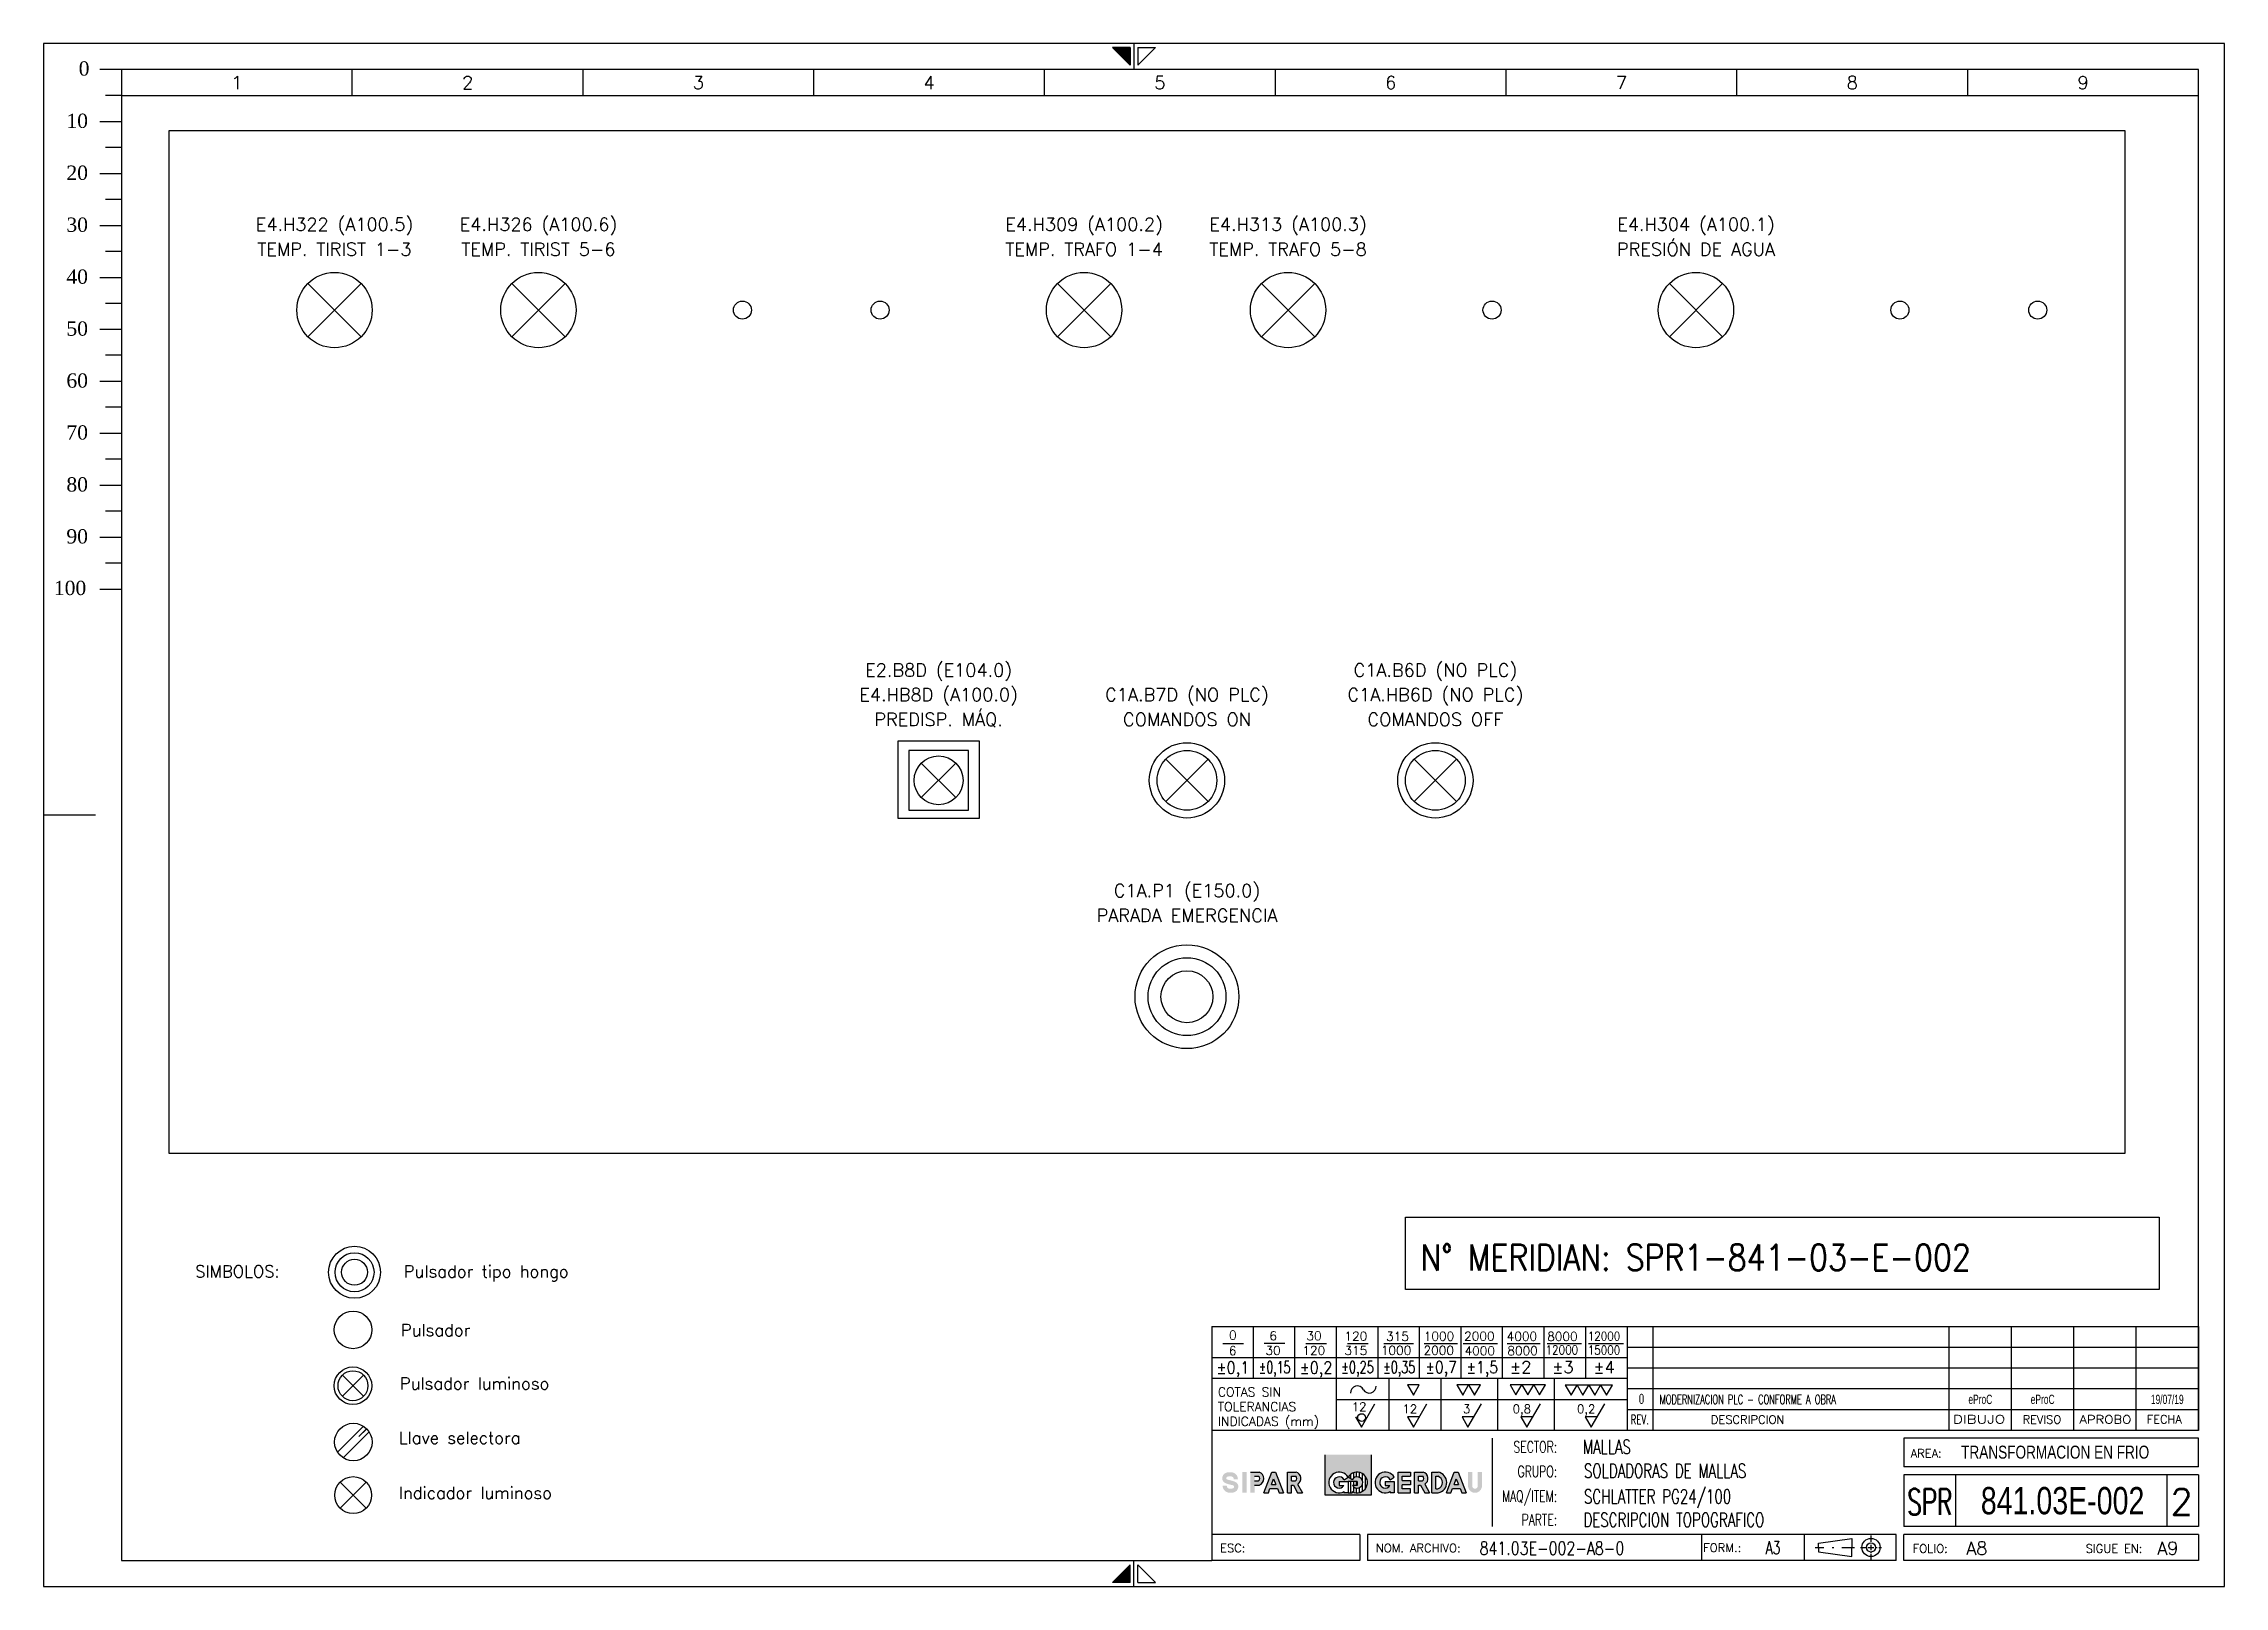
# Model space of a CAD drawing. Header units: millimetres. Extents: x 0 to 420, y 0 to 297.
import ezdxf
from ezdxf.enums import TextEntityAlignment as Align

# ---------------------------------------------------------------- set-up
doc = ezdxf.new("R2010")
doc.units = ezdxf.units.MM
for name, color, linetype in [('COMPONENTES', 4, 'Continuous'), ('MARGENES', 6, 'Continuous'), ('REC', 6, 'Continuous'), ('TEX', 150, 'Continuous'), ('TEXTO', 7, 'Continuous'), ('Textos', 150, 'Continuous'), ('TITULO', 6, 'Continuous')]:
    doc.layers.add(name, color=color, linetype=linetype)
doc.styles.add('ARIAL', font='arial.ttf', dxfattribs={"height": 2})
doc.styles.add('DUTCH801', font='dutcheb.ttf', dxfattribs={"width": 1.75, "height": 2.75})
doc.styles.add('LCOTAS', font='ROMANS')
doc.styles.add('LETRA2', font='swissk.ttf', dxfattribs={"height": 2})
doc.styles.add('LETRA25', font='romans', dxfattribs={"height": 2.5})
doc.styles.add('LETRA4', font='ROMANS', dxfattribs={"height": 4})
doc.styles.add('LETRA5', font='ROMANS', dxfattribs={"height": 5})
doc.styles.add('ROMANS', font='romans.shx', dxfattribs={"width": 0.85})
doc.styles.get("Standard").update_dxf_attribs({"font": 'arial.ttf'})

# ---------------------------------------------------------------- blocks, each defined once
blk = doc.blocks.new('A3')
at = {"layer": 'TEX'}
h = blk.add_hatch(color=256, dxfattribs=at)
h.paths.add_polyline_path([(255.67, 25.35), (246.84, 25.35), (246.84, 17.57), (255.67, 17.57)])
h.paths.add_polyline_path([(252.04, 18.24), (252.04, 18.01), (251.24, 18.01), (250.44, 18.01), (250.44, 18.24, -2.348205), (251.24, 21, -2.348205)], flags=16)
h.paths.add_polyline_path([(252.08, 19.4), (252.97, 19.4), (252.97, 20.2), (251.24, 20.2), (249.52, 20.2), (249.52, 19.4), (250.41, 19.4, -3.501885), (250.45, 20.54), (251.24, 21), (252.04, 20.54, -3.501885)], flags=0)
h = blk.add_hatch(color=256, dxfattribs=at)
h.paths.add_polyline_path([(228.13, 21.15), (228.25, 21.17), (228.36, 21.18), (228.49, 21.19), (228.63, 21.18), (228.75, 21.17), (228.86, 21.14), (228.97, 21.08), (229.08, 21), (229.15, 20.89), (229.18, 20.81), (229.2, 20.7), (229.21, 20.6), (230.01, 20.6), (230, 20.66), (230, 20.7), (229.99, 20.75), (229.99, 20.8), (229.98, 20.84), (229.98, 20.88), (229.97, 20.92), (229.96, 20.96), (229.95, 21), (229.94, 21.04), (229.93, 21.08), (229.91, 21.12), (229.9, 21.17), (229.88, 21.21), (229.86, 21.25), (229.83, 21.29), (229.81, 21.34), (229.78, 21.38), (229.75, 21.43), (229.71, 21.47), (229.68, 21.51), (229.64, 21.55), (229.6, 21.59), (229.56, 21.63), (229.52, 21.66), (229.47, 21.7), (229.43, 21.73), (229.38, 21.76), (229.34, 21.79), (229.29, 21.81), (229.25, 21.83), (229.21, 21.85), (229.16, 21.87), (229.12, 21.89), (229.08, 21.9), (229.03, 21.92), (228.99, 21.93), (228.95, 21.94), (228.91, 21.95), (228.87, 21.95), (228.83, 21.96), (228.78, 21.97), (228.74, 21.97), (228.7, 21.97), (228.66, 21.98), (228.62, 21.98), (228.58, 21.98), (228.54, 21.98), (228.5, 21.98), (228.46, 21.98), (228.42, 21.98), (228.38, 21.98), (228.34, 21.98), (228.3, 21.98), (228.25, 21.97), (228.21, 21.97), (228.16, 21.97), (228.11, 21.96), (228.06, 21.95), (228.01, 21.94), (227.95, 21.93), (227.9, 21.92), (227.84, 21.9), (227.78, 21.88), (227.72, 21.86), (227.66, 21.83), (227.6, 21.8), (227.54, 21.77), (227.48, 21.73), (227.42, 21.69), (227.37, 21.65), (227.32, 21.6), (227.27, 21.55), (227.23, 21.5), (227.19, 21.44), (227.15, 21.38), (227.12, 21.31), (227.1, 21.25), (227.07, 21.18), (227.05, 21.12), (227.03, 21.05), (227.02, 20.98), (227.01, 20.92), (227, 20.85), (227, 20.79), (227, 20.72), (227, 20.66), (227.01, 20.6), (227.02, 20.54), (227.04, 20.49), (227.05, 20.44), (227.08, 20.39), (227.1, 20.34), (227.13, 20.29), (227.16, 20.24), (227.19, 20.2), (227.23, 20.16), (227.26, 20.11), (227.3, 20.07), (227.34, 20.04), (227.38, 20), (227.39, 19.99), (227.54, 19.91), (227.8, 19.79), (228.09, 19.7), (228.41, 19.62), (228.72, 19.54), (228.99, 19.49), (229.14, 19.43), (229.29, 19.29), (229.28, 19.1), (229.2, 18.94), (229.03, 18.86), (228.78, 18.82), (228.55, 18.81), (228.34, 18.82), (228.19, 18.86), (228.04, 18.96), (227.92, 19.1), (227.89, 19.21), (227.87, 19.4), (227.07, 19.4), (227.07, 19.34), (227.08, 19.3), (227.08, 19.25), (227.09, 19.2), (227.09, 19.16), (227.1, 19.12), (227.11, 19.08), (227.12, 19.04), (227.13, 19), (227.14, 18.96), (227.15, 18.92), (227.16, 18.88), (227.18, 18.83), (227.2, 18.79), (227.22, 18.75), (227.24, 18.71), (227.27, 18.66), (227.3, 18.62), (227.33, 18.57), (227.36, 18.53), (227.4, 18.49), (227.44, 18.45), (227.48, 18.41), (227.52, 18.37), (227.56, 18.34), (227.6, 18.3), (227.65, 18.27), (227.69, 18.24), (227.74, 18.21), (227.78, 18.19), (227.83, 18.17), (227.87, 18.15), (227.91, 18.13), (227.96, 18.11), (228, 18.1), (228.04, 18.08), (228.08, 18.07), (228.13, 18.06), (228.17, 18.05), (228.21, 18.05), (228.25, 18.04), (228.29, 18.03), (228.33, 18.03), (228.37, 18.03), (228.41, 18.02), (228.45, 18.02), (228.49, 18.02), (228.53, 18.02), (228.57, 18.02), (228.61, 18.02), (228.65, 18.02), (228.7, 18.02), (228.74, 18.02), (228.78, 18.02), (228.82, 18.03), (228.87, 18.03), (228.92, 18.03), (228.97, 18.04), (229.02, 18.05), (229.07, 18.06), (229.12, 18.07), (229.18, 18.08), (229.24, 18.1), (229.29, 18.12), (229.35, 18.14), (229.42, 18.17), (229.48, 18.2), (229.54, 18.23), (229.59, 18.27), (229.65, 18.31), (229.71, 18.35), (229.76, 18.4), (229.8, 18.45), (229.85, 18.5), (229.89, 18.56), (229.92, 18.62), (229.95, 18.69), (229.98, 18.75), (230, 18.82), (230.03, 18.88), (230.04, 18.95), (230.06, 19.02), (230.07, 19.08), (230.07, 19.15), (230.08, 19.21), (230.08, 19.28), (230.07, 19.34), (230.07, 19.4), (230.05, 19.46), (230.04, 19.51), (230.02, 19.56), (230, 19.61), (229.97, 19.66), (229.95, 19.71), (229.92, 19.76), (229.88, 19.8), (229.85, 19.84), (229.81, 19.89), (229.77, 19.93), (229.73, 19.96), (229.69, 20), (229.68, 20.01), (229.64, 20.03), (229.58, 20.06), (229.53, 20.09), (229.48, 20.11), (229.43, 20.14), (229.38, 20.16), (229.34, 20.18), (229.29, 20.19), (229.25, 20.21), (229.21, 20.23), (229.17, 20.24), (229.13, 20.25), (229.09, 20.27), (229.05, 20.28), (229.02, 20.29), (228.98, 20.3), (228.94, 20.31), (228.9, 20.32), (228.86, 20.33), (228.82, 20.34), (228.79, 20.35), (228.69, 20.37), (228.62, 20.39), (228.55, 20.41), (228.51, 20.42), (228.47, 20.43), (228.44, 20.44), (228.4, 20.45), (228.36, 20.46), (228.33, 20.46), (228.29, 20.47), (228.26, 20.48), (228.18, 20.5), (228.09, 20.52), (227.98, 20.56), (227.87, 20.62), (227.79, 20.71), (227.79, 20.83), (227.82, 20.96), (227.89, 21.06), (228, 21.12)])
h.paths.add_polyline_path([(230.87, 18.01), (231.67, 18.01), (231.67, 21.99), (230.87, 21.99)])
h.paths.add_polyline_path([(232.42, 18.01), (233.22, 18.01), (233.22, 19.5), (234.14, 19.5, 0.708852), (234.14, 21.99), (232.42, 21.99)])
h.paths.add_polyline_path([(233.22, 20.3), (233.22, 21.2), (233.97, 21.2, -0.566556), (233.97, 20.3)], flags=16)
h.paths.add_polyline_path([(236.19, 18.83), (237.62, 18.83), (237.94, 18.01), (238.8, 18.01), (237.24, 21.99), (236.52, 21.99), (235.03, 18.01), (235.88, 18.01)])
h.paths.add_polyline_path([(236.49, 19.63), (236.89, 20.7), (237.31, 19.63)], flags=16)
h.paths.add_polyline_path([(240.35, 19.5), (240.71, 19.5), (241.52, 18.01), (242.43, 18.01), (241.52, 19.67, 0.672291), (241.2, 21.99), (239.55, 21.99), (239.55, 18.01), (240.35, 18.01)])
h.paths.add_polyline_path([(240.35, 20.3), (240.35, 21.2), (241.15, 21.2, -0.508421), (241.1, 20.3)], flags=16)
h = blk.add_hatch(dxfattribs=at)
h.set_pattern_fill('ANSI31', color=256, scale=0.179464, angle=45, style=0)
h.set_pattern_definition([(90, (130.9459, 1.37434), (-0.5697977, 1e-16), [])])
h.paths.add_polyline_path([(251.24, 21), (252.04, 20.54, -3.501885), (252.08, 19.4), (252.97, 19.4), (252.97, 20.2), (251.24, 20.2), (251.24, 18.01), (252.04, 18.01), (252.04, 18.24, 2.348205)])
h = blk.add_hatch(color=256, dxfattribs=at)
h.paths.add_polyline_path([(259.33, 18.24), (259.33, 18.01), (260.13, 18.01), (260.13, 20.2), (258.4, 20.2), (258.4, 19.4), (259.29, 19.4, -3.501885), (259.33, 20.54), (260.13, 21, 2.348205)])
h.paths.add_polyline_path([(263.26, 21.99), (260.87, 21.99), (260.87, 18.01), (263.26, 18.01), (263.26, 18.8), (261.66, 18.8), (261.66, 19.56), (263.26, 19.56), (263.26, 20.36), (261.66, 20.36), (261.66, 21.2), (263.26, 21.2)])
h.paths.add_polyline_path([(265.68, 21.99), (264.02, 21.99), (264.02, 18.01), (264.82, 18.01), (264.82, 19.5), (265.18, 19.5), (265.99, 18.01), (266.9, 18.01), (266, 19.67, 0.672291)])
h.paths.add_polyline_path([(264.82, 21.2), (265.63, 21.2, -0.508421), (265.58, 20.3), (264.82, 20.3)], flags=16)
h.paths.add_polyline_path([(268.57, 21.99), (267.33, 21.99), (267.33, 18.01), (268.59, 18.01, 0.825148)])
h.paths.add_polyline_path([(268.12, 21.2), (268.49, 21.2, -0.780464), (268.5, 18.8), (268.12, 18.8)], flags=16)
h.paths.add_polyline_path([(272.41, 21.97), (271.69, 21.99), (270.19, 18.01), (271.04, 18.01), (271.35, 18.83), (272.79, 18.83), (273.11, 18.01), (273.97, 18.01)])
h.paths.add_polyline_path([(272.05, 20.7), (272.47, 19.63), (271.65, 19.63)], flags=16)
h.paths.add_polyline_path([(275.15, 21.99), (274.35, 21.99), (274.35, 19.12, 0.841466), (277, 19.12), (277, 21.99), (276.2, 21.99), (276.2, 19.2, -0.760831), (275.15, 19.2)])
at = {"layer": 'MARGENES', "color": 4}
for p, q in [((420, 297), (0, 297)), ((0, 297), (0, 0)), ((209.23, 296.25), (205.83, 296.25)), ((209.23, 292.85), (205.83, 296.25)), ((209.23, 296.25), (209.23, 292.85)), ((210, 297), (210, 292)), ((210.77, 292.85), (214.17, 296.25)), ((210.77, 296.25), (214.17, 296.25)), ((210.77, 296.25), (210.77, 292.85)), ((420, 0), (420, 297)), ((0, 148.5), (10.02, 148.5)), ((210, 0), (210, 5)), ((0, 0), (420, 0)), ((209.23, 4.15), (205.83, 0.75)), ((209.23, 0.75), (205.83, 0.75)), ((209.23, 0.75), (209.23, 4.15)), ((210.77, 4.15), (214.17, 0.75)), ((210.77, 0.75), (210.77, 4.15)), ((210.77, 0.75), (214.17, 0.75))]:
    blk.add_line(p, q, dxfattribs=at)
at = {"layer": 'MARGENES'}
for p, q in [((415, 292), (15, 292)), ((15, 292), (15, 5)), ((415, 30), (415, 292)), ((415, 50), (415, 30)), ((415, 23), (415, 28.5)), ((415, 21.5), (415, 11.5)), ((415, 10), (415, 5)), ((15, 5), (225, 5)), ((253.5, 5), (225, 5)), ((356.78, 5), (255, 5)), ((415, 5), (358.28, 5))]:
    blk.add_line(p, q, dxfattribs=at)
at = {"layer": 'MARGENES', "color": 1}
for p, q in [((59.44, 287), (59.44, 292)), ((103.89, 287), (103.89, 292)), ((148.33, 287), (148.33, 292)), ((192.78, 287), (192.78, 292)), ((237.22, 287), (237.22, 292)), ((281.67, 287), (281.67, 292)), ((326.11, 287), (326.11, 292)), ((370.56, 287), (370.56, 292)), ((15, 287), (415, 287)), ((227.1, 46.76), (231.1, 46.76)), ((233, 40), (233, 50)), ((235.06, 46.82), (239.06, 46.82)), ((241, 40), (241, 50)), ((243.1, 46.76), (247.1, 46.76)), ((249, 30), (249, 50)), ((251.1, 46.76), (255.1, 46.76)), ((257, 40), (257, 50)), ((258.14, 46.76), (263.81, 46.76)), ((265, 40), (265, 50)), ((265.88, 46.76), (272.28, 46.76)), ((273, 40), (273, 50)), ((273.41, 46.76), (280, 46.76)), ((281, 40), (281, 50)), ((281.87, 46.76), (288.24, 46.76)), ((289, 40), (289, 50)), ((289.57, 46.76), (296.2, 46.76)), ((297, 40), (297, 50)), ((297.52, 46.76), (304.29, 46.76)), ((310, 30), (310, 50)), ((367, 30), (367, 50)), ((379, 30), (379, 50)), ((391, 30), (391, 50)), ((403, 30), (403, 50)), ((305, 44), (225, 44)), ((415, 46), (305, 46)), ((415, 42), (305, 42)), ((259.09, 40), (259.09, 30)), ((269.09, 40), (269.09, 30)), ((280.02, 40), (280.02, 30)), ((290.95, 40), (290.95, 30)), ((415, 38), (305, 38)), ((305, 35.88), (249, 35.88)), ((253.8, 30.65), (256.41, 35.15)), ((263.8, 30.65), (266.41, 35.15)), ((274.32, 30.65), (276.92, 35.15)), ((285.67, 30.65), (288.27, 35.15)), ((298.06, 30.65), (300.66, 35.15)), ((415, 34), (305, 34)), ((252.67, 32.62), (253.8, 30.65)), ((262.67, 32.62), (263.8, 30.65)), ((264.94, 32.62), (262.67, 32.62)), ((273.19, 32.62), (274.32, 30.65)), ((275.46, 32.62), (273.19, 32.62)), ((284.53, 32.62), (285.67, 30.65)), ((286.81, 32.62), (284.53, 32.62)), ((296.92, 32.62), (298.06, 30.65)), ((299.2, 32.62), (296.92, 32.62)), ((351.94, 9.77), (351.94, 8.55)), ((341.17, 7.49), (342.83, 7.49)), ((344.43, 7.49), (344.79, 7.49)), ((346.34, 7.49), (348.79, 7.49)), ((349.91, 7.49), (350.08, 7.49)), ((349.99, 7.49), (350.86, 7.49)), ((351.35, 7.49), (352.48, 7.49)), ((351.94, 8.39), (351.94, 8.23)), ((351.94, 8.02), (351.94, 6.94)), ((351.94, 6.7), (351.94, 6.45)), ((351.94, 6.26), (351.94, 5.18)), ((353.02, 7.49), (353.16, 7.49)), ((353.42, 7.49), (353.96, 7.49))]:
    blk.add_line(p, q, dxfattribs=at)
at = {"layer": 'MARGENES', "color": 7}
for p, q in [((225, 50), (415, 50)), ((305, 50), (305, 30)), ((305, 40), (225, 40)), ((415, 30), (225, 30)), ((279, 28.5), (279, 11.5)), ((415, 28.5), (358.28, 28.5)), ((358.28, 28.5), (358.28, 23)), ((415, 23), (358.28, 23)), ((415, 21.5), (358.28, 21.5)), ((358.28, 21.5), (358.28, 11.5)), ((368.28, 11.5), (368.28, 21.5)), ((409, 11.5), (409, 21.5)), ((253.5, 10), (225, 10)), ((253.5, 10), (253.5, 5)), ((356.78, 10), (255, 10)), ((255, 10), (255, 5)), ((319.3, 10), (319.3, 5)), ((339.1, 10), (339.1, 5)), ((356.78, 5), (356.78, 10)), ((415, 11.5), (358.28, 11.5)), ((415, 10), (358.28, 10)), ((358.28, 5), (358.28, 10))]:
    blk.add_line(p, q, dxfattribs=at)
at = {"layer": 'MARGENES', "color": 1}
for points in [[(262.67, 38.81), (263.8, 36.84), (264.94, 38.81)], [(272.17, 38.81), (273.3, 36.84), (274.44, 38.81)], [(274.44, 38.81), (275.58, 36.84), (276.72, 38.81)], [(282.43, 38.82), (283.57, 36.85), (284.71, 38.82)], [(284.71, 38.82), (285.84, 36.85), (286.98, 38.82)], [(286.98, 38.82), (288.12, 36.85), (289.26, 38.82)], [(293.04, 38.76), (294.18, 36.79), (295.32, 38.76)], [(295.32, 38.76), (296.45, 36.79), (297.59, 38.76)], [(297.59, 38.76), (298.73, 36.79), (299.87, 38.76)], [(299.87, 38.76), (301, 36.79), (302.14, 38.76)]]:
    blk.add_lwpolyline(points, close=True, dxfattribs=at)
blk.add_circle((253.82, 32.5), 0.742, dxfattribs=at)
for centre, start, end in [((253.01, 37.3), 25.3098, 184.5991), ((255.32, 38.52), 210.3269, 2.285)]:
    blk.add_arc(centre, 1.31, start, end, dxfattribs=at)
at = {"layer": 'MARGENES', "color": 4}
for points in [[(209.23, 296.25), (209.23, 292.85), (205.83, 296.25)], [(209.23, 0.75), (209.23, 4.15), (205.83, 0.75)]]:
    blk.add_solid(points, dxfattribs=at)
at = {"layer": 'REC', "color": 1}
for p, q in [((15, 292), (10.8, 292)), ((15, 287), (11.9, 287)), ((10.8, 282), (15, 282)), ((15, 277), (11.9, 277)), ((10.8, 272), (15, 272)), ((15, 267), (11.9, 267)), ((10.8, 262), (15, 262)), ((15, 257), (11.9, 257)), ((10.8, 252), (15, 252)), ((15, 247), (11.9, 247)), ((10.8, 242), (15, 242)), ((15, 237), (11.9, 237)), ((10.8, 232), (15, 232)), ((15, 227), (11.9, 227)), ((10.8, 222), (15, 222)), ((15, 217), (11.9, 217)), ((10.8, 212), (15, 212)), ((15, 207), (11.9, 207)), ((10.8, 202), (15, 202)), ((15, 197), (11.9, 197)), ((10.8, 192), (15, 192))]:
    blk.add_line(p, q, dxfattribs=at)
at = {"layer": 'REC'}
blk.add_line((225, 50), (225, 5), dxfattribs=at)
at = {"layer": 'TEX'}
for p, q in [((246.84, 17.57), (246.84, 25.35)), ((255.67, 25.35), (255.67, 17.57)), ((232.42, 21.99), (234.14, 21.99)), ((233.22, 21.2), (233.97, 21.2)), ((235.03, 18.01), (236.52, 21.99)), ((236.52, 21.99), (237.24, 21.99)), ((237.24, 21.99), (238.8, 18.01)), ((239.55, 18.01), (239.55, 21.99)), ((239.55, 21.99), (241.2, 21.99)), ((240.35, 20.3), (240.35, 21.2)), ((240.35, 21.2), (241.15, 21.2)), ((260.87, 18.01), (260.87, 21.99)), ((260.87, 21.99), (263.26, 21.99)), ((261.66, 20.36), (261.66, 21.2)), ((261.66, 21.2), (263.26, 21.2)), ((263.26, 21.99), (263.26, 21.2)), ((264.02, 18.01), (264.02, 21.99)), ((264.02, 21.99), (265.68, 21.99)), ((264.82, 20.3), (264.82, 21.2)), ((264.82, 21.2), (265.63, 21.2)), ((267.33, 18.01), (267.33, 21.99)), ((267.33, 21.99), (268.57, 21.99)), ((268.12, 18.8), (268.12, 21.2)), ((268.12, 21.2), (268.49, 21.2)), ((270.19, 18.01), (271.69, 21.99)), ((271.69, 21.99), (272.41, 21.97)), ((272.41, 21.97), (273.97, 18.01)), ((233.22, 20.3), (233.97, 20.3)), ((233.22, 19.5), (234.14, 19.5)), ((235.03, 18.01), (235.88, 18.01)), ((235.88, 18.01), (236.19, 18.83)), ((236.19, 18.83), (237.62, 18.83)), ((236.49, 19.63), (236.89, 20.7)), ((236.49, 19.63), (237.31, 19.63)), ((236.89, 20.7), (237.31, 19.63)), ((237.62, 18.83), (237.94, 18.01)), ((237.94, 18.01), (238.8, 18.01)), ((239.55, 18.01), (240.35, 18.01)), ((240.35, 20.3), (241.1, 20.3)), ((240.35, 18.01), (240.35, 19.5)), ((240.35, 19.5), (240.71, 19.5)), ((240.71, 19.5), (241.52, 18.01)), ((241.52, 19.67), (242.43, 18.01)), ((241.52, 18.01), (242.43, 18.01)), ((255.67, 17.57), (246.84, 17.57)), ((249.52, 20.2), (249.52, 19.4)), ((249.52, 20.2), (251.24, 20.2)), ((249.52, 19.4), (250.41, 19.4)), ((250.44, 18.24), (250.44, 18.01)), ((251.24, 18.01), (250.44, 18.01)), ((250.45, 20.54), (251.24, 21)), ((252.04, 20.54), (251.24, 21)), ((252.97, 20.2), (251.24, 20.2)), ((251.24, 20.2), (251.24, 18.01)), ((251.24, 20.2), (251.24, 18.01)), ((251.24, 18.01), (252.04, 18.01)), ((252.04, 18.24), (252.04, 18.01)), ((252.97, 19.4), (252.08, 19.4)), ((252.97, 20.2), (252.97, 19.4)), ((258.4, 20.2), (260.13, 20.2)), ((258.4, 20.2), (258.4, 19.4)), ((258.4, 19.4), (259.29, 19.4)), ((259.33, 20.54), (260.13, 21)), ((259.33, 18.24), (259.33, 18.01)), ((260.13, 18.01), (259.33, 18.01)), ((260.13, 20.2), (260.13, 18.01)), ((260.87, 18.01), (263.26, 18.01)), ((261.66, 20.36), (263.26, 20.36)), ((261.66, 18.8), (261.66, 19.56)), ((263.26, 19.56), (261.66, 19.56)), ((263.26, 18.8), (261.66, 18.8)), ((263.26, 20.36), (263.26, 19.56)), ((263.26, 18.01), (263.26, 18.8)), ((264.02, 18.01), (264.82, 18.01)), ((264.82, 20.3), (265.58, 20.3)), ((264.82, 18.01), (264.82, 19.5)), ((264.82, 19.5), (265.18, 19.5)), ((265.18, 19.5), (265.99, 18.01)), ((265.99, 18.01), (266.9, 18.01)), ((266, 19.67), (266.9, 18.01)), ((267.33, 18.01), (268.59, 18.01)), ((268.12, 18.8), (268.5, 18.8)), ((270.19, 18.01), (271.04, 18.01)), ((271.04, 18.01), (271.35, 18.83)), ((271.35, 18.83), (272.79, 18.83)), ((271.65, 19.63), (272.05, 20.7)), ((271.65, 19.63), (272.47, 19.63)), ((272.05, 20.7), (272.47, 19.63)), ((272.79, 18.83), (273.11, 18.01)), ((273.11, 18.01), (273.97, 18.01))]:
    blk.add_line(p, q, dxfattribs=at)
for centre, radius, start, end in [((233.7, 20.75), 0.524, 300.9321, 59.0679), ((233.7, 20.75), 1.32, 289.338, 70.662), ((240.8, 20.77), 0.558, 302.7945, 50.5935), ((240.89, 20.77), 1.27, 300.0461, 75.6964), ((249.52, 20), 1.99, 30, 297.7317), ((249.52, 20), 1.08, 30, 326.251), ((252.97, 20), 1.99, 242.2683, 150), ((252.97, 20), 1.08, 213.749, 150), ((258.4, 20), 1.99, 30, 297.7317), ((258.4, 20), 1.08, 30, 326.251), ((265.27, 20.77), 0.558, 302.7945, 50.5935), ((265.36, 20.77), 1.27, 300.0461, 75.6964), ((268.2, 20), 1.23, 284.4183, 76.3013), ((268.2, 20), 2.03, 281.2242, 79.3349)]:
    blk.add_arc(centre, radius, start, end, dxfattribs=at)
at = {"layer": 'Textos'}
for p, q in [((341.85, 8.34), (348.22, 9.24)), ((348.22, 9.24), (348.22, 7.49)), ((341.85, 7.49), (341.85, 8.34)), ((341.85, 7.49), (341.85, 6.63)), ((341.85, 6.63), (348.22, 5.73)), ((348.22, 5.73), (348.22, 7.49))]:
    blk.add_line(p, q, dxfattribs=at)
for radius in [1.75, 0.877]:
    blk.add_circle((351.94, 7.49), radius, dxfattribs=at)
at = {"layer": 'MARGENES', "color": 1, "style": 'LCOTAS'}
for s, height, p in [('0', 1.71, (228.3, 47.52)), ('6', 1.71, (228.26, 44.52)), ('30', 1.71, (235.33, 44.55)), ('6', 1.71, (236.08, 47.38)), ('120', 1.71, (242.42, 44.55)), ('30', 1.71, (243.21, 47.37)), ('315', 1.71, (250.53, 44.55)), ('120', 1.71, (250.53, 47.32)), ('1000', 1.71, (257.54, 44.57)), ('315', 1.71, (258.57, 47.26)), ('2000', 1.71, (265.77, 44.58)), ('1000', 1.71, (265.8, 47.3)), ('2000', 1.71, (273.58, 47.32)), ('4000', 1.71, (273.66, 44.5)), ('4000', 1.71, (281.77, 47.28)), ('8000', 1.71, (281.9, 44.51)), ('8000', 1.71, (289.58, 47.26)), ('%%P2', 2.3, (282.4, 41.04)), ('%%P3', 2.3, (290.53, 41.04)), ('%%P4', 2.3, (298.48, 41.04)), ('COTAS SIN', 1.743, (226.15, 36.55)), ('TOLERANCIAS', 1.743, (226.15, 33.72)), ('12', 1.656, (251.94, 33.74)), ('12', 1.656, (261.7, 33.33)), ('3', 1.66, (273.35, 33.33)), ('0,8', 1.656, (282.92, 33.33)), ('0,2', 1.656, (295.31, 33.33)), ('INDICADAS (mm)', 1.743, (226.15, 30.9))]:
    blk.add_text(s, height=height, dxfattribs=at).set_placement(p)
for s, height, width, p, p2 in [('12000', 1.71, 0.797835, (289.25, 44.67), (295.55, 44.67)), ('12000', 1.71, 0.790089, (297.4, 47.32), (303.64, 47.32)), ('15000', 1.71, 0.790089, (297.4, 44.63), (303.64, 44.63)), ('%%P0,1', 2.3, 0.865454, (225.88, 40.96), (232.23, 40.96)), ('%%P0,15', 2.3, 0.598358, (234.03, 41.03), (240.12, 41.03)), ('%%P0,2', 2.3, 0.787915, (241.91, 40.96), (248.21, 40.96)), ('%%P0,25', 2.3, 0.617458, (249.89, 41.06), (256.18, 41.06)), ('%%P0,35', 2.3, 0.603736, (257.99, 41.06), (264.14, 41.06)), ('%%P0,7', 2.3, 0.760403, (266.1, 41.06), (272.18, 41.06)), ('%%P1,5', 2.3, 0.762292, (274.03, 41.03), (280.12, 41.03))]:
    blk.add_text(s, height=height, dxfattribs=dict(at, width=width)).set_placement(p, p2, align=Align.FIT)
at = {"layer": 'REC', "color": 1, "style": 'DUTCH801'}
for s, p in [('0', (6.76, 290.84)), ('10', (4.39, 280.77)), ('20', (4.39, 270.77)), ('30', (4.39, 260.77)), ('40', (4.39, 250.77)), ('50', (4.39, 240.77)), ('60', (4.39, 230.77)), ('70', (4.39, 220.77)), ('80', (4.39, 210.77)), ('90', (4.39, 200.77)), ('100', (1.98, 190.84))]:
    blk.add_text(s, height=2.75, dxfattribs=at).set_placement(p)
at = {"layer": 'TEX', "style": 'LCOTAS'}
for s, p in [('1', (37.22, 289.5)), ('2', (81.67, 289.5)), ('3', (126.11, 289.5)), ('4', (170.56, 289.5)), ('5', (215, 289.5)), ('6', (259.44, 289.5)), ('7', (303.89, 289.5)), ('8', (348.33, 289.5)), ('9', (392.78, 289.5))]:
    blk.add_text(s, height=2.5, dxfattribs=at).set_placement(p, align=Align.MIDDLE_CENTER)
at = {"layer": 'TEX', "width": 0.6456}
for tag, p in [('DIBUJO', (373, 48)), ('REVISO', (385, 48)), ('APROBO', (397, 48)), ('FECHA', (409, 48)), ('DIBUJO', (373, 44)), ('REVISO', (385, 44)), ('APROBO', (397, 44)), ('FECHA', (409, 44)), ('DIBUJO', (373, 40)), ('REVISO', (385, 40)), ('APROBO', (397, 40)), ('FECHA', (409, 40)), ('DIBUJO', (373, 36)), ('REVISO', (385, 36)), ('APROBO', (397, 36)), ('FECHA', (409, 36))]:
    blk.add_attdef(tag, text='', height=1.8, dxfattribs=at).set_placement(p, align=Align.MIDDLE_CENTER)
at = {"layer": 'Textos', "style": 'LCOTAS'}
for s, height, width, p, p2 in [('REV.', 1.8, 0.645643, (305.64, 31.2), (309.18, 31.2)), ('DIBUJO', 1.6, 1.231263, (367.73, 31.37), (377.77, 31.37)), ('APROBO', 1.6, 1.075207, (392.08, 31.33), (402.07, 31.33))]:
    blk.add_text(s, height=height, dxfattribs=dict(at, width=width)).set_placement(p, p2, align=Align.FIT)
for s, height, p in [('DESCRIPCION', 1.62, (321.1, 31.3)), ('REVISO', 1.6, (381.15, 31.32)), ('FECHA', 1.6, (405.07, 31.37)), ('AREA:', 1.627, (359.58, 24.81)), ('ESC:', 1.627, (226.58, 6.56)), ('NOM. ARCHIVO:', 1.6271, (256.58, 6.56)), ('FORM.:', 1.627, (319.62, 6.62)), ('FOLIO:', 1.627, (359.97, 6.47)), ('SIGUE EN:', 1.627, (393.27, 6.47))]:
    blk.add_text(s, height=height, dxfattribs=at).set_placement(p)
at = {"layer": 'Textos', "style": 'LCOTAS', "width": 0.7}
for s, p in [('SECTOR:', (291.49, 25.76)), ('GRUPO:', (291.49, 21.03)), ('MAQ/ITEM:', (291.49, 16.26)), ('PARTE:', (291.49, 11.74))]:
    blk.add_text(s, height=2.169, dxfattribs=at).set_placement(p, align=Align.RIGHT)
at = {"layer": 'Textos', "style": 'LCOTAS', "width": 0.645643}
for p in [(307.74, 48.1), (307.74, 44.1), (307.74, 40.1), (307.74, 36.1)]:
    blk.add_attdef('REV', text='', height=1.8, dxfattribs=at).set_placement(p, align=Align.MIDDLE)
at = {"layer": 'Textos'}
for tag, p, height, style, width in [('TEXTO_DE_REVISION', (311.23, 47.1), 1.8, 'LCOTAS', 0.645643), ('TEXTO_DE_REVISION', (311.23, 43.1), 1.8, 'LCOTAS', 0.645643), ('TEXTO_DE_REVISION', (311.23, 39.1), 1.8, 'LCOTAS', 0.645643), ('TEXTO_DE_REVISION', (311.23, 35.1), 1.8, 'LCOTAS', 0.645643), ('ARCHIVO', (276.56, 6.1), 2.5, 'LETRA25', 0.8)]:
    blk.add_attdef(tag, p, '', height=height, dxfattribs=dict(at, style=style, width=width))
for tag, style, width, p in [('AREA', 'ARIAL', 0.75, (387.41, 25.84)), ('A', 'LETRA25', 0.7, (333.06, 7.45))]:
    blk.add_attdef(tag, text='', height=2.5, dxfattribs=dict(at, style=style, width=width)).set_placement(p, align=Align.MIDDLE_CENTER)
at = {"layer": 'Textos', "style": 'LETRA25'}
for tag, p in [('ESC', (232.65, 6.1)), ('FOLIO', (370.29, 6.1)), ('SIGUE EN', (407.08, 6.1))]:
    blk.add_attdef(tag, p, '', height=2.5, dxfattribs=at)
at = {"layer": 'TITULO', "color": 150, "style": 'LETRA4', "width": 0.7}
for tag, p in [('SECTOR', (292.49, 25.49)), ('GRUPO', (292.49, 20.87)), ('MAQ/ITEM', (292.49, 15.96)), ('PARTE', (292.49, 11.44))]:
    blk.add_attdef(tag, p, '', height=2.5, dxfattribs=at)
at = {"layer": 'TITULO', "style": 'LETRA5', "width": 0.65}
blk.add_attdef('COD', text='', height=5, dxfattribs=at).set_placement((363.24, 16.25), align=Align.MIDDLE)
at = {"layer": 'TITULO', "color": 6, "style": 'LETRA2', "width": 0.75}
blk.add_attdef('NUMERO', text='', height=5.25, dxfattribs=at).set_placement((388.84, 16.5), align=Align.MIDDLE_CENTER)
at = {"layer": 'TITULO', "style": 'LETRA5'}
blk.add_attdef('REV', text='', height=5, dxfattribs=at).set_placement((411.77, 16.3), align=Align.MIDDLE)

msp = doc.modelspace()

# ---------------------------------------------------------------- linework, layer by layer
at = {"layer": 'COMPONENTES'}
for p, q in [((50.89, 240.57), (61.15, 250.82)), ((50.89, 250.82), (61.15, 240.57)), ((90.17, 240.57), (100.43, 250.82)), ((90.17, 250.82), (100.43, 240.57)), ((195.27, 240.57), (205.52, 250.82)), ((195.27, 250.82), (205.52, 240.57)), ((234.55, 240.57), (244.8, 250.82)), ((234.55, 250.82), (244.8, 240.57)), ((313.11, 240.57), (323.36, 250.82)), ((313.11, 250.82), (323.36, 240.57)), ((169.04, 151.84), (175.7, 158.5)), ((169.04, 158.5), (175.7, 151.84)), ((216.14, 151.1), (224.27, 159.24)), ((216.14, 159.24), (224.27, 151.1)), ((263.97, 151.1), (272.1, 159.24)), ((263.97, 159.24), (272.1, 151.1)), ((57.55, 36.6), (61.61, 40.67)), ((57.55, 40.67), (61.61, 36.6)), ((56.62, 25.81), (61.63, 30.82)), ((57.68, 24.75), (62.69, 29.76)), ((57.1, 15.04), (62.14, 20.08)), ((57.1, 20.08), (62.14, 15.04))]:
    msp.add_line(p, q, dxfattribs=at)
for points in [[(24.16, 280.3), (400.8, 280.3), (400.8, 83.35), (24.16, 83.35)], [(164.5, 147.92), (180.24, 147.92), (180.24, 162.69), (164.5, 162.69)], [(166.62, 149.42), (178.12, 149.42), (178.12, 160.92), (166.62, 160.92)]]:
    msp.add_lwpolyline(points, close=True, dxfattribs=at)
at = {"layer": 'COMPONENTES', "const_width": 0.25, "flags": 128}
msp.add_lwpolyline([(60.7, 28.83), (62.16, 30.29)], dxfattribs=at)
at = {"layer": 'COMPONENTES', "flags": 128}
msp.add_lwpolyline([(60.7, 28.83), (62.16, 30.29)], dxfattribs=at)
at = {"layer": 'COMPONENTES'}
for centre, radius in [((56.02, 245.7), 7.25), ((95.3, 245.7), 7.25), ((200.39, 245.7), 7.25), ((239.67, 245.7), 7.25), ((318.23, 245.7), 7.25), ((134.58, 245.7), 1.74), ((161.11, 245.7), 1.74), ((278.95, 245.7), 1.74), ((357.51, 245.7), 1.74), ((384.05, 245.7), 1.74), ((172.37, 155.17), 4.71), ((220.2, 155.17), 7.25), ((220.2, 155.17), 5.75), ((268.04, 155.17), 7.25), ((268.04, 155.17), 5.75), ((220.2, 113.52), 10), ((220.2, 113.52), 7.5), ((220.2, 113.52), 5), ((59.88, 60.47), 5), ((59.88, 60.47), 3.75), ((59.88, 60.47), 2.5), ((59.59, 49.38), 3.62), ((59.58, 38.63), 3.62), ((59.58, 38.63), 2.88), ((59.65, 27.79), 3.62), ((59.62, 17.56), 3.56)]:
    msp.add_circle(centre, radius, dxfattribs=at)
at = {"layer": 'Textos', "color": 1}
msp.add_lwpolyline([(262.26, 71.06), (407.43, 71.06), (407.43, 57.14), (262.26, 57.14)], close=True, dxfattribs=at)

# ---------------------------------------------------------------- block references
at = {"layer": 'COMPONENTES'}
ref = msp.add_blockref('A3', (0, 0), dxfattribs=at)
ref.add_attrib('AREA', 'TRANSFORMACION EN FRIO', dxfattribs={"layer": 'Textos', "height": 2.5, "style": 'ARIAL', "width": 0.75}).set_placement((387.41, 25.84), align=Align.MIDDLE_CENTER)
ref.add_attrib('COD', 'SPR', dxfattribs={"layer": 'TITULO', "height": 5, "style": 'LETRA5', "width": 0.65}).set_placement((363.24, 16.25), align=Align.MIDDLE)
ref.add_attrib('NUMERO', '841.03E-002', dxfattribs={"layer": 'TITULO', "color": 6, "height": 5.25, "style": 'LETRA2', "width": 0.75}).set_placement((388.84, 16.5), align=Align.MIDDLE_CENTER)
ref.add_attrib('REV', '2', dxfattribs={"layer": 'TITULO', "height": 5, "style": 'LETRA5'}).set_placement((411.77, 16.3), align=Align.MIDDLE)
ref.add_attrib('FOLIO', 'A8', (370.29, 6.1), dxfattribs={"layer": 'Textos', "height": 2.5, "style": 'LETRA25'})
ref.add_attrib('SIGUE EN', 'A9', (407.08, 6.1), dxfattribs={"layer": 'Textos', "height": 2.5, "style": 'LETRA25'})
ref.add_attrib('SECTOR', 'MALLAS', (296.46, 25.49), dxfattribs={"layer": 'TITULO', "color": 150, "height": 2.7, "style": 'LETRA4', "width": 0.7})
ref.add_attrib('GRUPO', 'SOLDADORAS DE MALLAS', (296.66, 20.87), dxfattribs={"layer": 'TITULO', "color": 150, "height": 2.7, "style": 'LETRA4', "width": 0.7})
ref.add_attrib('MAQ/ITEM', 'SCHLATTER PG24/100', (296.66, 15.96), dxfattribs={"layer": 'TITULO', "color": 150, "height": 2.7, "style": 'LETRA4', "width": 0.7})
ref.add_attrib('PARTE', 'DESCRIPCION TOPOGRAFICO', (296.56, 11.44), dxfattribs={"layer": 'TITULO', "color": 150, "height": 2.7, "style": 'LETRA4', "width": 0.7})
ref.add_attrib('ARCHIVO', '841.03E-002-A8-0', (276.56, 6.1), dxfattribs={"layer": 'Textos', "height": 2.5, "style": 'LETRA25', "width": 0.8})
ref.add_attrib('A', 'A3', dxfattribs={"layer": 'Textos', "height": 2.5, "style": 'LETRA25', "width": 0.7}).set_placement((333.06, 7.45), align=Align.MIDDLE_CENTER)
ref.add_attrib('REV', '0', dxfattribs={"layer": 'Textos', "height": 1.8, "style": 'LCOTAS', "width": 0.645643}).set_placement((307.74, 36.1), align=Align.MIDDLE)
ref.add_attrib('TEXTO_DE_REVISION', 'MODERNIZACION PLC - CONFORME A OBRA', (311.23, 35.1), dxfattribs={"layer": 'Textos', "height": 1.8, "style": 'LCOTAS', "width": 0.645643})
ref.add_attrib('DIBUJO', 'eProC', dxfattribs={"layer": 'TEX', "height": 1.8, "width": 0.6456}).set_placement((373, 36), align=Align.MIDDLE_CENTER)
ref.add_attrib('REVISO', 'eProC', dxfattribs={"layer": 'TEX', "height": 1.8, "width": 0.6456}).set_placement((385, 36), align=Align.MIDDLE_CENTER)
ref.add_attrib('FECHA', '19/07/19', dxfattribs={"layer": 'TEX', "height": 1.8, "width": 0.6456}).set_placement((409, 36), align=Align.MIDDLE_CENTER)

# ---------------------------------------------------------------- texts
at = {"layer": 'TEXTO', "style": 'ROMANS'}
for s, p in [('E4.H322 (A100.5)', (56.02, 260.95)), ('E4.H326 (A100.6)', (95.3, 260.95)), ('E4.H309 (A100.2)', (200.39, 260.95)), ('E4.H313 (A100.3)', (239.67, 260.95)), ('E4.H304 (A100.1)', (318.23, 260.95)), ('TEMP. TIRIST 1-3', (56.02, 256.17)), ('TEMP. TIRIST 5-6', (95.3, 256.17)), ('TEMP. TRAFO 1-4', (200.39, 256.17)), ('TEMP. TRAFO 5-8', (239.67, 256.17)), ('PRESIÓN DE AGUA', (318.23, 256.17)), ('E2.B8D (E104.0)', (172.37, 175.14)), ('C1A.B6D (NO PLC)', (268.04, 175.14)), ('E4.HB8D (A100.0)', (172.37, 170.42)), ('C1A.B7D (NO PLC)', (220.2, 170.42)), ('C1A.HB6D (NO PLC)', (268.04, 170.42)), ('PREDISP. MÁQ.', (172.37, 165.64)), ('COMANDOS ON', (220.2, 165.64)), ('COMANDOS OFF', (268.04, 165.64)), ('C1A.P1 (E150.0)', (220.2, 132.69)), ('PARADA EMERGENCIA', (220.2, 127.91))]:
    msp.add_text(s, height=2.5, dxfattribs=at).set_placement(p, align=Align.CENTER)
for s, height, p in [('SIMBOLOS:', 2.317, (29.18, 59.48)), ('Pulsador tipo hongo', 2.3174, (69.35, 59.48)), ('Pulsador', 2.317, (68.79, 48.18)), ('Pulsador luminoso', 2.3174, (68.6, 37.9)), ('Llave selectora', 2.3174, (68.41, 27.43)), ('Indicador luminoso', 2.3174, (68.41, 16.83))]:
    msp.add_text(s, height=height, dxfattribs=at).set_placement(p)
at = {"layer": 'Textos', "insert": (265.16, 65.84), "char_height": 5, "width": 174.7782, "attachment_point": 1, "style": 'ROMANS'}
msp.add_mtext('N° MERIDIAN: SPR1-841-03-E-002', dxfattribs=at)

doc.saveas('drawing.dxf')
